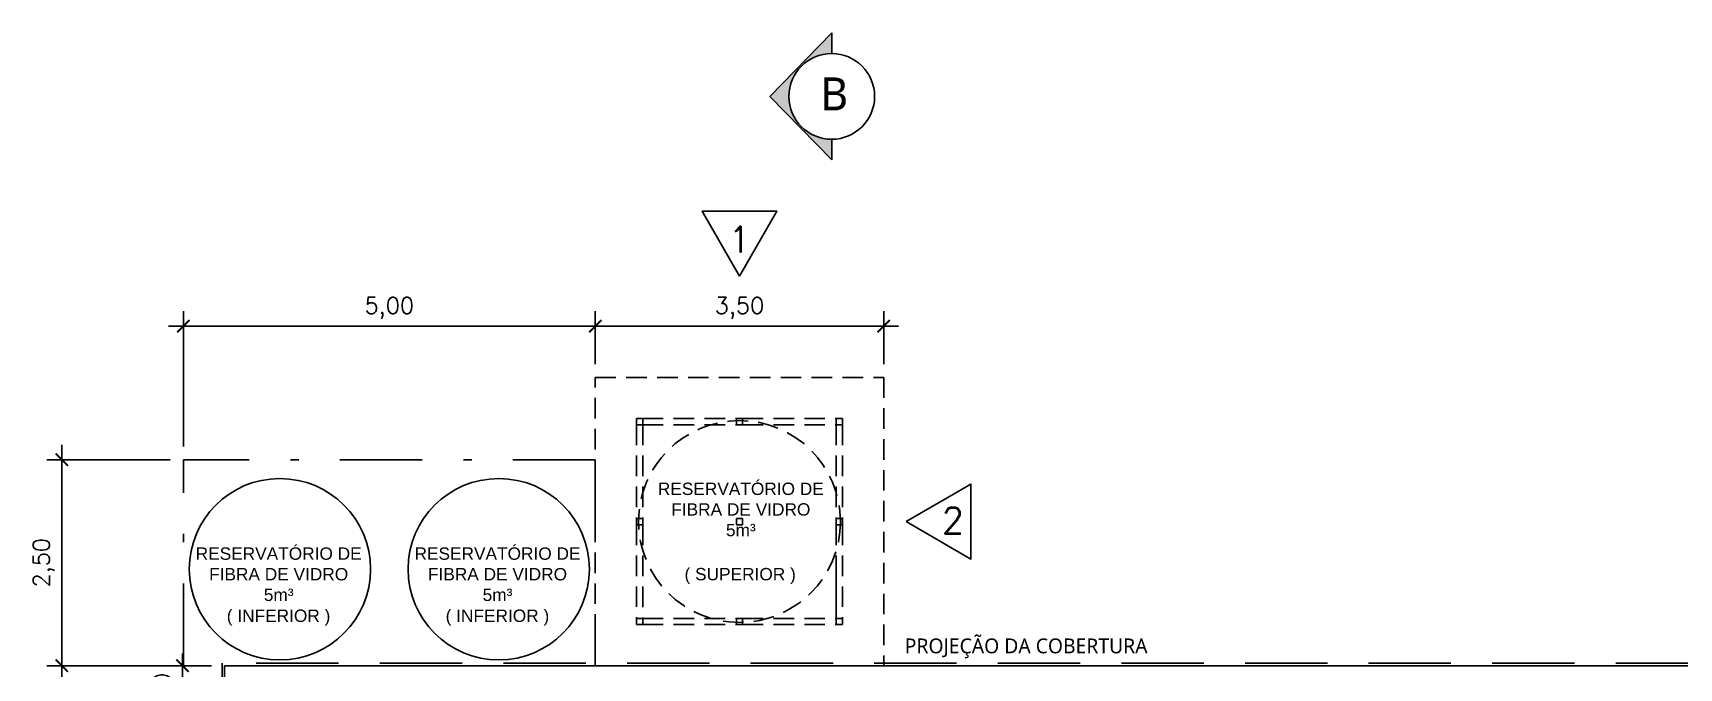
# Model space of a CAD drawing. Header units: millimetres. Extents: x 260 to 453, y 660 to 898.
# Drawn here: x 302.98 to 322.96, y 748.25 to 755.96 of the extents above; entities that cross this region are included whole.
import ezdxf
from ezdxf.enums import TextEntityAlignment as Align

# ---------------------------------------------------------------- set-up
doc = ezdxf.new("R2010")
doc.units = ezdxf.units.MM
for name, pattern in [('DASHDOTX2', [2, 1, -0.5, 0, -0.5]), ('HIDDEN', [0.375, 0.25, -0.125]), ('JIS_02_2.0', [3, 2, -1])]:
    doc.linetypes.add(name, pattern=pattern)
for name, color, linetype in [('AR_COTAS', 1, 'Continuous'), ('AR_SIMBOLOS', 1, 'Continuous'), ('CANT-COMPESADO E ESTR MADEIRA', 3, 'Continuous'), ('CANT-LIGACOES HIDRAULICAS', 151, 'Continuous'), ('CANT-PISO', 1, 'Continuous'), ('CANT-PROJ', 252, 'JIS_02_2.0'), ('CANT-TEXTO', 2, 'Continuous'), ('SOLEIRA', 254, 'Continuous'), ('texto', 2, 'Continuous')]:
    doc.layers.add(name, color=color, linetype=linetype)
doc.layers.add('AR_VIEWPORT', color=4, linetype='Continuous', plot=False)
doc.styles.add('arial', font='arial.ttf')
doc.styles.add('ROMANS', font='romans.shx')
doc.styles.add('TREBUCHET', font='trebuc.ttf')
doc.dimstyles.new('ESCALA 1.100', dxfattribs={"dimtxt": 0.2, "dimasz": 0.15, "dimexe": 0.18, "dimexo": 0.16, "dimgap": 0.1, "dimtad": 1, "dimzin": 4, "dimtxsty": 'ROMANS', "dimblk": 'ARCHTICK', "dimcen": 2.5, "dimdle": 0.18, "dimclrd": 256, "dimclre": 256, "dimclrt": 2, "dimazin": 0, "dimtfac": 1, "dimtix": 1, "dimtmove": 2, "dimatfit": 3, "dimldrblk": 'ARCHTICK', "dimfxl": 1, "dimtolj": 1, "dimtzin": 0, "dimlwd": -1, "dimlwe": -1, "dimarcsym": 0})

# ---------------------------------------------------------------- blocks, each defined once
blk = doc.blocks.new('_ArchTick')
at = {"color": 0, "const_width": 0.15}
blk.add_lwpolyline([(-0.5, -0.5), (0.5, 0.5)], dxfattribs=at)
blk = doc.blocks.new('*D19')
at = {"layer": 'AR_COTAS', "transparency": 16777216}
for p, q in [((304.797, 748.282), (304.797, 748.432)), ((305.147, 748.282), (304.617, 748.282)), ((304.797, 748.282), (304.797, 747.682)), ((305.747, 747.682), (304.617, 747.682)), ((304.797, 747.682), (304.797, 747.532))]:
    blk.add_line(p, q, dxfattribs=at)
at = {"layer": 'Defpoints', "color": 0, "transparency": 16777216}
for p in [(305.307, 748.282), (304.797, 747.682), (305.907, 747.682)]:
    blk.add_point(p, dxfattribs=at)
at = {"layer": 'AR_COTAS', "transparency": 16777216, "xscale": 0.15, "yscale": 0.15, "zscale": 0.15}
for p, rotation in [((304.797, 748.282), 270), ((304.797, 747.682), 90)]:
    blk.add_blockref('_ArchTick', p, dxfattribs=dict(at, rotation=rotation))
at = {"layer": 'AR_COTAS', "color": 2, "transparency": 16777216, "insert": (304.578, 747.982), "char_height": 0.2, "attachment_point": 5, "rotation": 90, "style": 'ROMANS'}
blk.add_mtext('\\A1;,60', dxfattribs=at)
blk = doc.blocks.new('*D25')
at = {"layer": 'AR_COTAS', "transparency": 16777216}
for p, q in [((303.332, 748.102), (303.332, 750.962)), ((304.647, 750.782), (303.152, 750.782)), ((304.647, 748.282), (303.152, 748.282))]:
    blk.add_line(p, q, dxfattribs=at)
at = {"layer": 'Defpoints', "color": 0, "transparency": 16777216}
for p in [(303.332, 750.782), (304.807, 750.782), (304.807, 748.282)]:
    blk.add_point(p, dxfattribs=at)
at = {"layer": 'AR_COTAS', "transparency": 16777216, "xscale": 0.15, "yscale": 0.15, "zscale": 0.15}
for p, rotation in [((303.332, 750.782), 90), ((303.332, 748.282), 270)]:
    blk.add_blockref('_ArchTick', p, dxfattribs=dict(at, rotation=rotation))
at = {"layer": 'AR_COTAS', "color": 2, "transparency": 16777216, "insert": (303.113, 749.532), "char_height": 0.2, "attachment_point": 5, "rotation": 90, "style": 'ROMANS'}
blk.add_mtext('\\A1;2,50', dxfattribs=at)
blk = doc.blocks.new('CORTE')
at = {"layer": 'AR_SIMBOLOS'}
blk.add_hatch(color=256, dxfattribs=at).paths.add_polyline_path([(-113.206, 276.401, -0.414214), (-113.726, 275.88), (-113.726, 275.63), (-112.976, 276.401), (-113.726, 277.171), (-113.726, 276.921, -0.414214)])
for p, q in [((-113.726, 277.171), (-113.726, 276.921)), ((-112.976, 276.401), (-113.726, 277.171)), ((-112.976, 276.401), (-113.726, 275.63)), ((-113.726, 275.88), (-113.726, 275.63))]:
    blk.add_line(p, q, dxfattribs=at)
at = {"layer": 'AR_SIMBOLOS', "color": 2}
blk.add_circle((-113.726, 276.401), 0.52, dxfattribs=at)
blk = doc.blocks.new('*D37')
at = {"layer": 'AR_COTAS', "transparency": 16777216}
for p, q in [((303.332, 748.462), (303.332, 736.912)), ((304.647, 748.282), (303.152, 748.282)), ((305.147, 737.092), (303.152, 737.092))]:
    blk.add_line(p, q, dxfattribs=at)
at = {"layer": 'Defpoints', "color": 0, "transparency": 16777216}
for p in [(304.807, 748.282), (303.332, 737.092), (305.307, 737.092)]:
    blk.add_point(p, dxfattribs=at)
at = {"layer": 'AR_COTAS', "transparency": 16777216, "xscale": 0.15, "yscale": 0.15, "zscale": 0.15}
for p, rotation in [((303.332, 748.282), 90), ((303.332, 737.092), 270)]:
    blk.add_blockref('_ArchTick', p, dxfattribs=dict(at, rotation=rotation))
at = {"layer": 'AR_COTAS', "color": 2, "transparency": 16777216, "insert": (303.113, 742.687), "char_height": 0.2, "attachment_point": 5, "rotation": 90, "style": 'ROMANS'}
blk.add_mtext('\\A1;11,19', dxfattribs=at)
blk = doc.blocks.new('*D80')
at = {"layer": 'AR_COTAS', "transparency": 16777216}
for p, q in [((313.487, 752.404), (309.627, 752.404)), ((309.807, 751.965), (309.807, 752.584)), ((313.307, 751.942), (313.307, 752.584))]:
    blk.add_line(p, q, dxfattribs=at)
at = {"layer": 'Defpoints', "color": 0, "transparency": 16777216}
for p in [(309.807, 752.404), (309.807, 751.805), (313.307, 751.782)]:
    blk.add_point(p, dxfattribs=at)
at = {"layer": 'AR_COTAS', "transparency": 16777216, "xscale": 0.15, "yscale": 0.15, "zscale": 0.15, "rotation": 180}
blk.add_blockref('_ArchTick', (309.807, 752.404), dxfattribs=at)
at = {"layer": 'AR_COTAS', "transparency": 16777216, "xscale": 0.15, "yscale": 0.15, "zscale": 0.15}
blk.add_blockref('_ArchTick', (313.307, 752.404), dxfattribs=at)
at = {"layer": 'AR_COTAS', "color": 2, "transparency": 16777216, "insert": (311.557, 752.623), "char_height": 0.2, "attachment_point": 5, "style": 'ROMANS'}
blk.add_mtext('\\A1;3,50', dxfattribs=at)
blk = doc.blocks.new('*D81')
at = {"layer": 'AR_COTAS', "transparency": 16777216}
for p, q in [((309.987, 752.404), (304.627, 752.404)), ((304.807, 750.942), (304.807, 752.584)), ((309.807, 751.942), (309.807, 752.584))]:
    blk.add_line(p, q, dxfattribs=at)
at = {"layer": 'Defpoints', "color": 0, "transparency": 16777216}
for p in [(304.807, 752.404), (309.807, 751.782), (304.807, 750.782)]:
    blk.add_point(p, dxfattribs=at)
at = {"layer": 'AR_COTAS', "transparency": 16777216, "xscale": 0.15, "yscale": 0.15, "zscale": 0.15, "rotation": 180}
blk.add_blockref('_ArchTick', (304.807, 752.404), dxfattribs=at)
at = {"layer": 'AR_COTAS', "transparency": 16777216, "xscale": 0.15, "yscale": 0.15, "zscale": 0.15}
blk.add_blockref('_ArchTick', (309.807, 752.404), dxfattribs=at)
at = {"layer": 'AR_COTAS', "color": 2, "transparency": 16777216, "insert": (307.307, 752.623), "char_height": 0.2, "attachment_point": 5, "style": 'ROMANS'}
blk.add_mtext('\\A1;5,00', dxfattribs=at)
blk = doc.blocks.new('G-ELEV')
blk.add_lwpolyline([(0, 0), (-0.433, -0.75), (0.433, -0.75)], close=True)
at = {"style": 'ROMANS'}
blk.add_attdef('VISTA', text='', height=0.3, dxfattribs=at).set_placement((0, -0.575), align=Align.CENTER)

msp = doc.modelspace()

# ---------------------------------------------------------------- linework, layer by layer
at = {"layer": 'CANT-COMPESADO E ESTR MADEIRA'}
for p, q in [((310.307, 751.282), (310.382, 751.282)), ((310.307, 751.207), (310.307, 751.282)), ((310.307, 751.207), (310.382, 751.207)), ((310.382, 751.207), (310.382, 751.282)), ((311.519, 751.282), (311.594, 751.282)), ((311.519, 751.207), (311.519, 751.282)), ((311.519, 751.207), (311.594, 751.207)), ((311.594, 751.207), (311.594, 751.282)), ((312.732, 751.282), (312.807, 751.282)), ((312.732, 751.282), (312.732, 751.207)), ((312.732, 751.207), (312.807, 751.207)), ((312.807, 751.282), (312.807, 751.207)), ((310.307, 749.994), (310.307, 750.069)), ((310.382, 750.069), (310.307, 750.069)), ((310.382, 749.994), (310.382, 750.069)), ((311.519, 750.069), (311.594, 750.069)), ((311.519, 749.994), (311.519, 750.069)), ((311.594, 749.994), (311.594, 750.069)), ((312.732, 750.069), (312.732, 749.994)), ((312.807, 750.069), (312.732, 750.069)), ((312.807, 750.069), (312.807, 749.994)), ((310.382, 749.994), (310.307, 749.994)), ((311.519, 749.994), (311.594, 749.994)), ((312.807, 749.994), (312.732, 749.994)), ((310.382, 748.857), (310.307, 748.857)), ((310.307, 748.782), (310.307, 748.857)), ((310.382, 748.782), (310.382, 748.857)), ((311.519, 748.857), (311.594, 748.857)), ((311.519, 748.782), (311.519, 748.857)), ((311.594, 748.782), (311.594, 748.857)), ((312.732, 748.857), (312.732, 748.782)), ((312.807, 748.857), (312.732, 748.857)), ((312.807, 748.857), (312.807, 748.782)), ((310.382, 748.782), (310.307, 748.782)), ((311.594, 748.782), (311.519, 748.782)), ((312.807, 748.782), (312.732, 748.782))]:
    msp.add_line(p, q, dxfattribs=at)
at = {"layer": 'CANT-LIGACOES HIDRAULICAS', "color": 254, "linetype": 'HIDDEN'}
msp.add_circle((311.557, 750.032), 1.225, dxfattribs=at)
at = {"layer": 'CANT-LIGACOES HIDRAULICAS', "color": 254}
for centre in [(305.979, 749.454), (308.635, 749.454)]:
    msp.add_circle(centre, 1.1, dxfattribs=at)
at = {"layer": 'CANT-PISO', "color": 254, "linetype": 'DASHDOTX2'}
for p, q in [((304.807, 748.282), (304.807, 750.782)), ((309.807, 750.782), (304.807, 750.782)), ((309.807, 750.782), (309.807, 748.282))]:
    msp.add_line(p, q, dxfattribs=at)
at = {"layer": 'CANT-PISO', "color": 254, "linetype": 'Continuous'}
for q in [(356.162, 748.282), (305.307, 737.092)]:
    msp.add_line((305.307, 748.282), q, dxfattribs=at)
at = {"layer": 'CANT-PROJ', "color": 254, "linetype": 'HIDDEN'}
for p, q in [((310.307, 751.208), (310.307, 750.069)), ((310.382, 751.282), (311.519, 751.282)), ((310.382, 751.207), (310.382, 750.068)), ((310.382, 751.207), (311.519, 751.207)), ((311.594, 751.282), (312.732, 751.282)), ((311.594, 751.207), (312.732, 751.207)), ((312.732, 751.207), (312.732, 750.068)), ((312.807, 751.208), (312.807, 750.069)), ((310.307, 749.996), (310.307, 748.857)), ((310.382, 749.994), (310.382, 748.856)), ((312.732, 749.994), (312.732, 748.856)), ((312.807, 749.996), (312.807, 748.857)), ((310.382, 748.857), (311.519, 748.857)), ((311.594, 748.857), (312.732, 748.857)), ((310.382, 748.782), (311.519, 748.782)), ((311.594, 748.782), (312.732, 748.782))]:
    msp.add_line(p, q, dxfattribs=at)
at = {"layer": 'CANT-PROJ', "color": 1, "ltscale": 0.5}
for p in [(356.192, 748.312), (305.277, 737.062)]:
    msp.add_line(p, (305.277, 748.312), dxfattribs=at)
at = {"layer": 'CANT-PROJ', "color": 254, "linetype": 'HIDDEN'}
msp.add_lwpolyline([(309.807, 751.782), (313.307, 751.782), (313.307, 748.282), (309.807, 748.282), (309.807, 751.782)], dxfattribs=at)
at = {"layer": 'SOLEIRA'}
msp.add_line((312.732, 748.854), (312.732, 749.425), dxfattribs=at)

# ---------------------------------------------------------------- block references
at = {"layer": 'AR_VIEWPORT', "xscale": -1}
msp.add_blockref('CORTE', (198.95, 478.79), dxfattribs=at)
at = {"layer": 'CANT-TEXTO'}
ref = msp.add_blockref('G-ELEV', (311.557, 753.009), dxfattribs=dict(at, xscale=-1.049999999999955, yscale=1.050000000000182, zscale=1.05, rotation=180))
ref.add_attrib('VISTA', '1', dxfattribs={"layer": '0', "height": 0.315, "style": 'ROMANS'}).set_placement((311.557, 753.297), align=Align.CENTER)
ref = msp.add_blockref('G-ELEV', (313.579, 750.032), dxfattribs=dict(at, xscale=1.049999999999955, yscale=1.049999999999955, zscale=1.049999999999955, rotation=90))
ref.add_attrib('VISTA', '2', dxfattribs={"layer": '0', "height": 0.315, "style": 'ROMANS'}).set_placement((314.147, 749.889), align=Align.CENTER)

# ---------------------------------------------------------------- texts
at = {"layer": 'CANT-TEXTO', "width": 5.4021, "attachment_point": 5, "style": 'TREBUCHET'}
for s, insert, char_height in [('B', (312.706, 755.222), 0.4), ('PROJEÇÃO DA COBERTURA', (315.036, 748.493), 0.18)]:
    msp.add_mtext(s, dxfattribs=dict(at, insert=insert, char_height=char_height))
at = {"layer": 'texto', "ltscale": 0.5, "style": 'arial'}
for s, p in [('( SUPERIOR ) ', (311.594, 749.319)), ('( INFERIOR ) ', (305.992, 748.814)), ('( INFERIOR ) ', (308.648, 748.814))]:
    msp.add_text(s, height=0.15, dxfattribs=at).set_placement(p, align=Align.CENTER)
at = {"layer": 'texto', "ltscale": 0.5, "char_height": 0.15, "attachment_point": 8, "style": 'arial'}
for insert in [(311.573, 749.852), (305.964, 749.066), (308.62, 749.066)]:
    msp.add_mtext('RESERVATÓRIO DE \\PFIBRA DE VIDRO \\P5m³', dxfattribs=dict(at, insert=insert))

# ---------------------------------------------------------------- dimensions: what is measured, and where the dimension line sits
at = {"layer": 'AR_COTAS'}
for base, p1, p2, angle, picture, middle in [((304.807, 752.404), (309.807, 751.782), (304.807, 750.782), 180, '*D81', (307.307, 752.623)), ((309.807, 752.404), (313.307, 751.782), (309.807, 751.805), 180, '*D80', (311.557, 752.623)), ((303.332, 750.782), (304.807, 748.282), (304.807, 750.782), 90, '*D25', (303.113, 749.532)), ((303.332, 737.092), (304.807, 748.282), (305.307, 737.092), 90, '*D37', (303.113, 742.687)), ((304.797, 747.682), (305.307, 748.282), (305.907, 747.682), 90, '*D19', (304.578, 747.982))]:
    dim = msp.add_linear_dim(base=base, p1=p1, p2=p2, angle=angle, dimstyle='ESCALA 1.100', dxfattribs=at)
    dim.commit()
    dim.dimension.update_dxf_attribs({"geometry": picture, "text_midpoint": middle})

doc.saveas('drawing.dxf')
